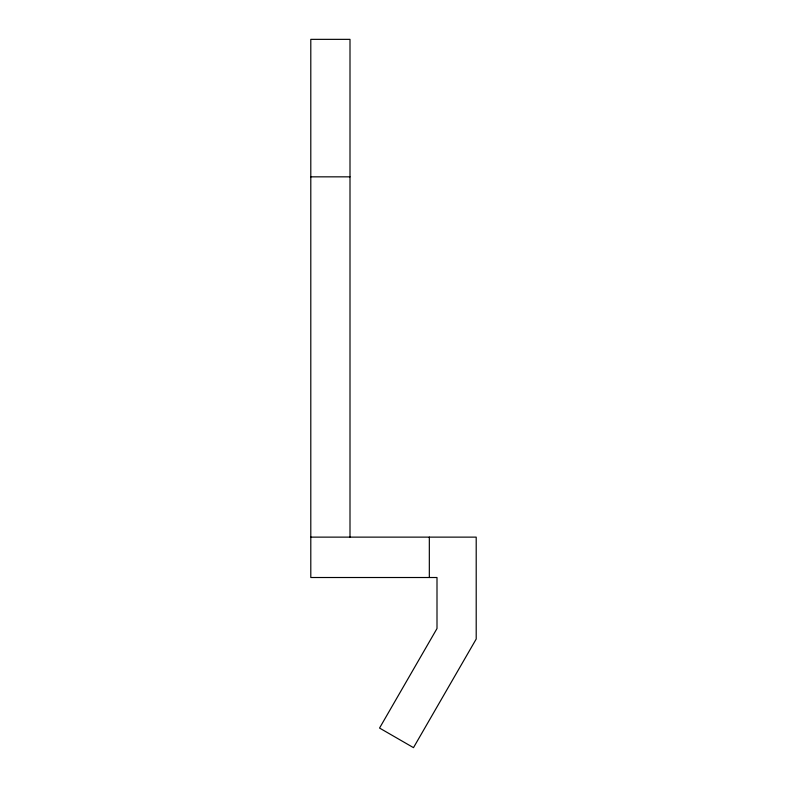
<?xml version="1.0" encoding="UTF-8"?>
<svg xmlns="http://www.w3.org/2000/svg" width="787" height="787" viewBox="0 0 787 787"><rect width="100%" height="100%" fill="white"/><g stroke="black" fill="none" stroke-linecap="round" stroke-linejoin="round"><path stroke-width="1.18" d="M310.796 176.839L349.999 176.839M310.796 537.128L476.204 537.128L476.204 639.034L413.49 747.65L379.55 728.054L437.001 628.528L437.001 577.51L310.796 577.51L310.796 39.35L349.999 39.35L349.999 537.128M429.328 537.128L429.328 577.51"/></g></svg>
